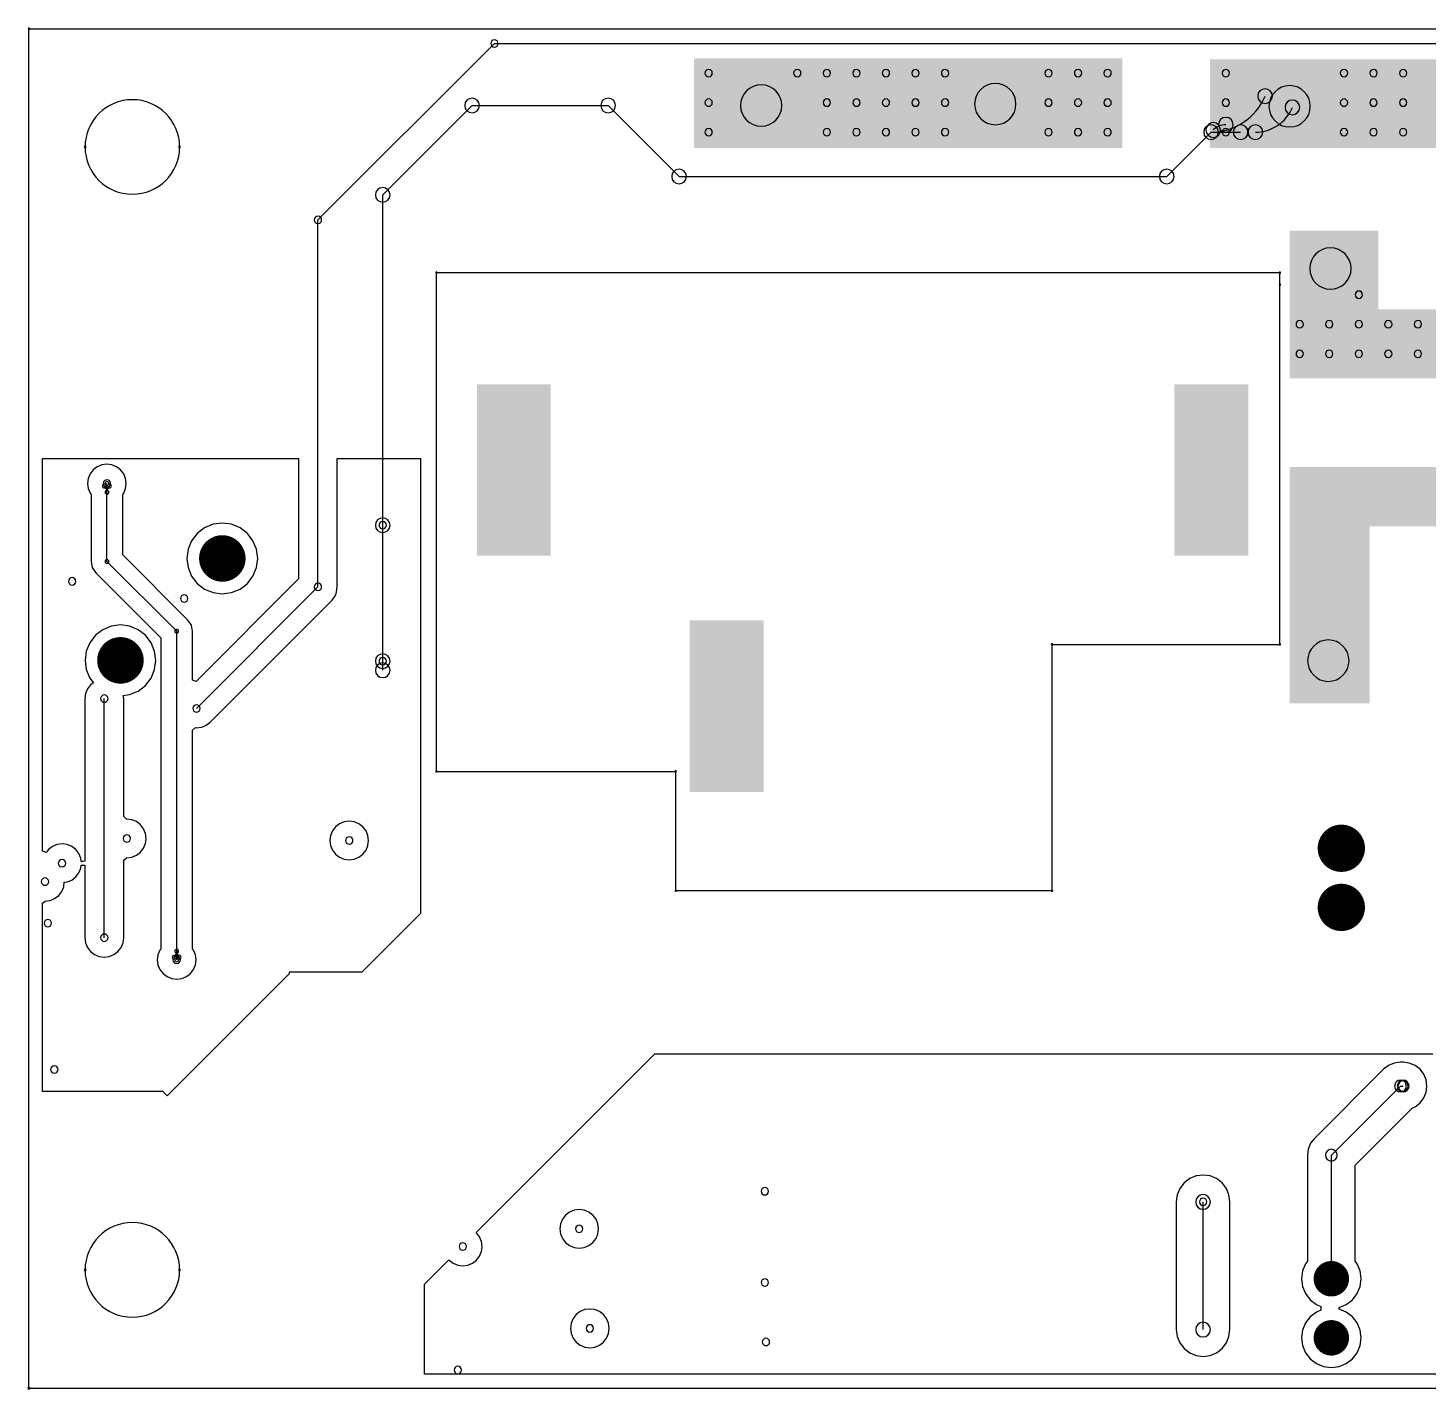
# Model space of a CAD drawing. Header units: inches. Extents: x 32166 to 66782, y 2386 to 7162.
# Drawn here: x 32666.5 to 32879.6, y 3145.4 to 3352.6 of the extents above; entities that cross this region are included whole.
import ezdxf

# ---------------------------------------------------------------- set-up
doc = ezdxf.new("R2010")
doc.units = ezdxf.units.IN
doc.header["$LTSCALE"] = 0.64311
doc.header["$MEASUREMENT"] = 0
for name, color, linetype in [('KEEPOUTLAYER', 6, 'CONTINUOUS'), ('MIDLAYER2', 76, 'CONTINUOUS'), ('MULTILAYER', 9, 'CONTINUOUS')]:
    doc.layers.add(name, color=color, linetype=linetype)

msp = doc.modelspace()

# ---------------------------------------------------------------- linework, layer by layer
at = {"layer": 'KEEPOUTLAYER'}
for p, q in [((32666.61, 3352.51), (34174.11, 3352.51)), ((32666.61, 3145.51), (32666.61, 3352.51)), ((32728.66, 3315.37), (32857.09, 3315.37)), ((32728.66, 3239.41), (32728.66, 3315.37)), ((32857.09, 3313.53), (32857.09, 3315.37)), ((32857.09, 3258.76), (32857.09, 3313.53)), ((32822.4, 3221.27), (32822.4, 3258.76)), ((32822.4, 3258.76), (32857.09, 3258.76)), ((32728.66, 3239.41), (32765.11, 3239.41)), ((32765.11, 3221.27), (32765.11, 3239.41)), ((32765.11, 3221.27), (32822.4, 3221.27)), ((32666.61, 3145.51), (34174.11, 3145.51))]:
    msp.add_line(p, q, dxfattribs=at)
for centre, radius, start, end in [((32666.61, 3352.51), 0.112, 0, 180), ((32666.61, 3352.51), 0.112, 0, 180), ((32666.61, 3352.51), 0.112, 180, 0), ((32666.61, 3352.51), 0.112, 180, 0), ((32682.36, 3334.51), 7.2, 0, 180), ((32675.16, 3334.51), 0.143, 0, 180), ((32675.16, 3334.51), 0.143, 180, 0), ((32682.36, 3334.51), 7.2, 180, 0), ((32689.56, 3334.51), 0.143, 0, 180), ((32689.56, 3334.51), 0.143, 180, 0), ((32728.66, 3315.37), 0.112, 0, 180), ((32728.66, 3315.37), 0.112, 0, 180), ((32728.66, 3315.37), 0.112, 180, 0), ((32728.66, 3315.37), 0.112, 180, 0), ((32857.09, 3315.37), 0.112, 0, 180), ((32857.09, 3315.37), 0.112, 0, 180), ((32857.09, 3315.37), 0.112, 180, 0), ((32857.09, 3315.37), 0.112, 180, 0), ((32857.09, 3313.53), 0.112, 0, 180), ((32857.09, 3313.53), 0.112, 0, 180), ((32857.09, 3313.53), 0.112, 180, 0), ((32857.09, 3313.53), 0.112, 180, 0), ((32822.4, 3258.76), 0.112, 0, 180), ((32822.4, 3258.76), 0.112, 0, 180), ((32822.4, 3258.76), 0.112, 180, 0), ((32822.4, 3258.76), 0.112, 180, 0), ((32857.09, 3258.76), 0.112, 0, 180), ((32857.09, 3258.76), 0.112, 0, 180), ((32857.09, 3258.76), 0.112, 180, 0), ((32857.09, 3258.76), 0.112, 180, 0), ((32728.66, 3239.41), 0.112, 0, 180), ((32728.66, 3239.41), 0.112, 0, 180), ((32728.66, 3239.41), 0.112, 180, 0), ((32728.66, 3239.41), 0.112, 180, 0), ((32765.11, 3239.41), 0.112, 0, 180), ((32765.11, 3239.41), 0.112, 0, 180), ((32765.11, 3239.41), 0.112, 180, 0), ((32765.11, 3239.41), 0.112, 180, 0), ((32765.11, 3221.27), 0.112, 0, 180), ((32765.11, 3221.27), 0.112, 0, 180), ((32765.11, 3221.27), 0.112, 180, 0), ((32765.11, 3221.27), 0.112, 180, 0), ((32822.4, 3221.27), 0.112, 0, 180), ((32822.4, 3221.27), 0.112, 0, 180), ((32822.4, 3221.27), 0.112, 180, 0), ((32822.4, 3221.27), 0.112, 180, 0), ((32682.36, 3163.51), 7.2, 0, 180), ((32675.16, 3163.51), 0.143, 0, 180), ((32689.56, 3163.51), 0.143, 0, 180), ((32675.16, 3163.51), 0.143, 180, 0), ((32682.36, 3163.51), 7.2, 180, 0), ((32689.56, 3163.51), 0.143, 180, 0), ((32666.61, 3145.51), 0.143, 0, 180), ((32666.61, 3145.51), 0.143, 180, 0), ((32666.61, 3145.51), 0.112, 0, 180), ((32666.61, 3145.51), 0.112, 180, 0)]:
    msp.add_arc(centre, radius, start, end, dxfattribs=at)
at = {"layer": 'MIDLAYER2'}
for p, q in [((32710.62, 3323.4), (32737.49, 3350.26)), ((32737.49, 3350.26), (33876.12, 3350.26)), ((32720.48, 3327.21), (32734.09, 3340.82)), ((32734.09, 3340.82), (32754.81, 3340.82)), ((32754.81, 3340.82), (32765.61, 3330.01)), ((32839.86, 3330.01), (32846.61, 3336.76)), ((32846.61, 3336.76), (32851.11, 3336.76)), ((32765.61, 3330.01), (32839.86, 3330.01)), ((32720.48, 3276.91), (32720.48, 3327.21)), ((32710.62, 3267.51), (32710.62, 3323.4)), ((32668.68, 3227.25), (32668.68, 3287.08)), ((32668.68, 3287.08), (32707.67, 3287.08)), ((32676.41, 3285.34), (32675.94, 3284.73)), ((32677.02, 3285.81), (32676.41, 3285.34)), ((32677.73, 3286.11), (32677.02, 3285.81)), ((32678.49, 3286.21), (32677.73, 3286.11)), ((32679.26, 3286.11), (32678.49, 3286.21)), ((32679.97, 3285.81), (32679.26, 3286.11)), ((32680.58, 3285.34), (32679.97, 3285.81)), ((32681.05, 3284.73), (32680.58, 3285.34)), ((32707.67, 3287.08), (32707.67, 3268.73)), ((32713.57, 3267.51), (32713.57, 3287.08)), ((32713.57, 3287.08), (32726.24, 3287.08)), ((32726.24, 3287.08), (32726.24, 3217.78)), ((32675.64, 3284.02), (32675.54, 3283.26)), ((32675.54, 3283.26), (32675.64, 3282.49)), ((32675.94, 3284.73), (32675.64, 3284.02)), ((32678.49, 3271.38), (32678.49, 3283.26)), ((32681.34, 3284.02), (32681.05, 3284.73)), ((32681.44, 3283.26), (32681.34, 3284.02)), ((32681.34, 3282.49), (32681.44, 3283.26)), ((32675.64, 3282.49), (32675.94, 3281.78)), ((32675.94, 3281.78), (32676.07, 3281.6)), ((32676.07, 3281.6), (32676.07, 3271.38)), ((32680.91, 3281.6), (32681.05, 3281.78)), ((32680.91, 3272.38), (32680.91, 3281.6)), ((32681.05, 3281.78), (32681.34, 3282.49)), ((32694.67, 3277.05), (32693.37, 3276.51)), ((32696.06, 3277.23), (32694.67, 3277.05)), ((32697.46, 3277.05), (32696.06, 3277.23)), ((32698.76, 3276.51), (32697.46, 3277.05)), ((32720.48, 3256.21), (32720.48, 3276.91)), ((32691.39, 3274.54), (32690.86, 3273.24)), ((32692.25, 3275.66), (32691.39, 3274.54)), ((32693.37, 3276.51), (32692.25, 3275.66)), ((32699.87, 3275.66), (32698.76, 3276.51)), ((32700.73, 3274.54), (32699.87, 3275.66)), ((32701.27, 3273.24), (32700.73, 3274.54)), ((32690.82, 3262.47), (32680.91, 3272.38)), ((32690.86, 3273.24), (32690.67, 3271.85)), ((32701.45, 3271.85), (32701.27, 3273.24)), ((32676.07, 3271.38), (32676.07, 3271.38)), ((32676.07, 3271.38), (32676.07, 3271.38)), ((32676.07, 3271.38), (32676.26, 3270.45)), ((32676.26, 3270.45), (32676.78, 3269.67)), ((32678.49, 3271.38), (32689.11, 3260.76)), ((32690.67, 3271.85), (32690.86, 3270.45)), ((32690.86, 3270.45), (32691.39, 3269.15)), ((32700.73, 3269.15), (32701.27, 3270.45)), ((32701.27, 3270.45), (32701.45, 3271.85)), ((32676.78, 3269.67), (32686.69, 3259.76)), ((32691.39, 3269.15), (32692.25, 3268.03)), ((32707.67, 3268.73), (32692.06, 3253.11)), ((32692.25, 3268.03), (32693.37, 3267.18)), ((32698.76, 3267.18), (32699.87, 3268.03)), ((32699.87, 3268.03), (32700.73, 3269.15)), ((32692.13, 3249.01), (32710.62, 3267.51)), ((32693.37, 3267.18), (32694.67, 3266.64)), ((32694.67, 3266.64), (32696.06, 3266.46)), ((32696.06, 3266.46), (32697.46, 3266.64)), ((32697.46, 3266.64), (32698.76, 3267.18)), ((32712.71, 3265.42), (32713.18, 3266.03)), ((32713.18, 3266.03), (32713.39, 3266.53)), ((32713.39, 3266.53), (32713.47, 3266.74)), ((32713.47, 3266.74), (32713.57, 3267.51)), ((32694.21, 3246.93), (32712.71, 3265.42)), ((32680.54, 3261.72), (32679.15, 3261.53)), ((32681.94, 3261.53), (32680.54, 3261.72)), ((32691.35, 3261.68), (32690.82, 3262.47)), ((32691.53, 3260.76), (32691.35, 3261.68)), ((32676.73, 3260.14), (32675.88, 3259.02)), ((32677.85, 3261), (32676.73, 3260.14)), ((32679.15, 3261.53), (32677.85, 3261)), ((32683.24, 3261), (32681.94, 3261.53)), ((32684.35, 3260.14), (32683.24, 3261)), ((32685.21, 3259.02), (32684.35, 3260.14)), ((32686.69, 3259.76), (32686.69, 3212.37)), ((32689.11, 3210.72), (32689.11, 3260.76)), ((32691.53, 3253.33), (32691.53, 3260.76)), ((32675.34, 3257.72), (32675.15, 3256.33)), ((32675.88, 3259.02), (32675.34, 3257.72)), ((32685.75, 3257.72), (32685.21, 3259.02)), ((32685.93, 3256.33), (32685.75, 3257.72)), ((32675.15, 3256.33), (32675.34, 3254.93)), ((32685.75, 3254.93), (32685.93, 3256.33)), ((32720.48, 3254.82), (32720.48, 3256.21)), ((32675.34, 3254.93), (32675.88, 3253.63)), ((32675.88, 3253.63), (32676.43, 3252.91)), ((32684.35, 3252.52), (32685.21, 3253.63)), ((32685.21, 3253.63), (32685.75, 3254.93)), ((32692.06, 3253.11), (32691.53, 3253.33)), ((32675.24, 3251.26), (32675.14, 3250.5)), ((32675.53, 3251.97), (32675.24, 3251.26)), ((32676, 3252.58), (32675.53, 3251.97)), ((32676.43, 3252.91), (32676, 3252.58)), ((32680.97, 3250.99), (32681.94, 3251.12)), ((32681.04, 3250.5), (32680.97, 3250.99)), ((32681.94, 3251.12), (32683.24, 3251.66)), ((32683.24, 3251.66), (32684.35, 3252.52)), ((32675.14, 3250.5), (32675.14, 3225.74)), ((32678.09, 3214.09), (32678.09, 3250.5)), ((32681.04, 3232.53), (32681.04, 3250.5)), ((32693.6, 3246.46), (32694.21, 3246.93)), ((32691.53, 3245.71), (32691.96, 3246.08)), ((32691.53, 3212.37), (32691.53, 3245.71)), ((32691.96, 3246.08), (32692.13, 3246.06)), ((32692.13, 3246.06), (32692.89, 3246.16)), ((32692.89, 3246.16), (32693.19, 3246.28)), ((32693.19, 3246.28), (32693.6, 3246.46)), ((32681.47, 3232.16), (32681.04, 3232.53)), ((32681.51, 3232.16), (32681.47, 3232.16)), ((32682.27, 3232.06), (32681.51, 3232.16)), ((32682.98, 3231.77), (32682.27, 3232.06)), ((32715.39, 3231.85), (32714.63, 3231.75)), ((32716.16, 3231.75), (32715.39, 3231.85)), ((32683.59, 3231.3), (32682.98, 3231.77)), ((32684.06, 3230.69), (32683.59, 3231.3)), ((32684.36, 3229.98), (32684.06, 3230.69)), ((32684.46, 3229.21), (32684.36, 3229.98)), ((32712.54, 3229.66), (32712.44, 3228.9)), ((32712.84, 3230.37), (32712.54, 3229.66)), ((32713.31, 3230.98), (32712.84, 3230.37)), ((32713.92, 3231.45), (32713.31, 3230.98)), ((32714.63, 3231.75), (32713.92, 3231.45)), ((32716.87, 3231.45), (32716.16, 3231.75)), ((32717.48, 3230.98), (32716.87, 3231.45)), ((32717.95, 3230.37), (32717.48, 3230.98)), ((32718.24, 3229.66), (32717.95, 3230.37)), ((32718.34, 3228.9), (32718.24, 3229.66)), ((32669.57, 3227.52), (32669.22, 3227.06)), ((32670.18, 3227.99), (32669.57, 3227.52)), ((32670.89, 3228.28), (32670.18, 3227.99)), ((32671.65, 3228.38), (32670.89, 3228.28)), ((32672.42, 3228.28), (32671.65, 3228.38)), ((32673.13, 3227.99), (32672.42, 3228.28)), ((32673.74, 3227.52), (32673.13, 3227.99)), ((32674.21, 3226.91), (32673.74, 3227.52)), ((32683.59, 3227.13), (32684.06, 3227.74)), ((32684.06, 3227.74), (32684.36, 3228.45)), ((32684.36, 3228.45), (32684.46, 3229.21)), ((32712.44, 3228.9), (32712.54, 3228.13)), ((32712.54, 3228.13), (32712.84, 3227.42)), ((32717.95, 3227.42), (32718.24, 3228.13)), ((32718.24, 3228.13), (32718.34, 3228.9)), ((32669.22, 3227.06), (32668.68, 3227.25)), ((32674.5, 3226.2), (32674.21, 3226.91)), ((32674.57, 3225.7), (32674.5, 3226.2)), ((32674.78, 3225.72), (32674.57, 3225.7)), ((32675.14, 3225.74), (32674.78, 3225.72)), ((32674.78, 3225.72), (32674.78, 3225.72)), ((32681.04, 3225.89), (32681.47, 3226.27)), ((32681.04, 3214.09), (32681.04, 3225.89)), ((32681.47, 3226.27), (32681.51, 3226.26)), ((32681.51, 3226.26), (32682.27, 3226.36)), ((32682.27, 3226.36), (32682.98, 3226.66)), ((32682.98, 3226.66), (32683.59, 3227.13)), ((32712.84, 3227.42), (32713.31, 3226.81)), ((32713.31, 3226.81), (32713.92, 3226.34)), ((32713.92, 3226.34), (32714.63, 3226.05)), ((32714.63, 3226.05), (32715.39, 3225.95)), ((32715.39, 3225.95), (32716.16, 3226.05)), ((32716.16, 3226.05), (32716.87, 3226.34)), ((32716.87, 3226.34), (32717.48, 3226.81)), ((32717.48, 3226.81), (32717.95, 3227.42)), ((32673.13, 3222.88), (32673.74, 3223.35)), ((32673.74, 3223.35), (32674.21, 3223.96)), ((32674.21, 3223.96), (32674.5, 3224.67)), ((32674.5, 3224.67), (32674.57, 3225.16)), ((32674.57, 3225.16), (32674.78, 3225.15)), ((32674.78, 3225.15), (32674.78, 3225.15)), ((32674.78, 3225.15), (32675.14, 3225.12)), ((32675.14, 3225.12), (32675.14, 3214.09)), ((32671.14, 3220.54), (32671.61, 3221.15)), ((32671.61, 3221.15), (32671.91, 3221.86)), ((32671.91, 3221.86), (32671.99, 3222.53)), ((32671.99, 3222.53), (32672.42, 3222.58)), ((32672.42, 3222.58), (32673.13, 3222.88)), ((32668.68, 3219.35), (32669.06, 3219.68)), ((32668.68, 3190.69), (32668.68, 3219.35)), ((32669.06, 3219.68), (32669.82, 3219.78)), ((32669.82, 3219.78), (32670.53, 3220.07)), ((32670.53, 3220.07), (32671.14, 3220.54)), ((32726.24, 3217.78), (32717.28, 3208.83)), ((32675.14, 3214.09), (32675.24, 3213.33)), ((32675.24, 3213.33), (32675.53, 3212.62)), ((32675.53, 3212.62), (32676, 3212.01)), ((32680.17, 3212.01), (32680.64, 3212.62)), ((32680.64, 3212.62), (32680.94, 3213.33)), ((32680.94, 3213.33), (32681.04, 3214.09)), ((32676, 3212.01), (32676, 3212.01)), ((32676, 3212.01), (32676, 3212.01)), ((32676, 3212.01), (32676, 3212.01)), ((32676, 3212.01), (32676, 3212.01)), ((32676, 3212.01), (32676, 3212.01)), ((32676, 3212.01), (32676, 3212.01)), ((32676, 3212.01), (32676, 3212.01)), ((32676, 3212.01), (32676, 3212.01)), ((32676, 3212.01), (32676, 3212.01)), ((32676, 3212.01), (32676, 3212.01)), ((32676, 3212.01), (32676, 3212.01)), ((32676, 3212.01), (32676.61, 3211.54)), ((32676.61, 3211.54), (32677.32, 3211.24)), ((32677.32, 3211.24), (32678.09, 3211.14)), ((32678.09, 3211.14), (32678.85, 3211.24)), ((32678.85, 3211.24), (32679.56, 3211.54)), ((32678.85, 3211.24), (32678.85, 3211.24)), ((32678.85, 3211.24), (32678.85, 3211.24)), ((32679.56, 3211.54), (32680.17, 3212.01)), ((32680.17, 3212.01), (32680.17, 3212.01)), ((32680.17, 3212.01), (32680.17, 3212.01)), ((32686.26, 3211.48), (32686.16, 3210.72)), ((32686.16, 3210.72), (32686.26, 3209.95)), ((32686.56, 3212.19), (32686.26, 3211.48)), ((32686.69, 3212.37), (32686.56, 3212.19)), ((32691.67, 3212.19), (32691.53, 3212.37)), ((32691.96, 3211.48), (32691.67, 3212.19)), ((32692.06, 3210.72), (32691.96, 3211.48)), ((32691.96, 3209.95), (32692.06, 3210.72)), ((32686.26, 3209.95), (32686.56, 3209.24)), ((32686.56, 3209.24), (32687.03, 3208.63)), ((32687.03, 3208.63), (32687.64, 3208.16)), ((32706.26, 3208.6), (32687.67, 3190.02)), ((32690.59, 3208.16), (32691.2, 3208.63)), ((32691.2, 3208.63), (32691.67, 3209.24)), ((32691.67, 3209.24), (32691.96, 3209.95)), ((32717.28, 3208.83), (32706.26, 3208.83)), ((32706.26, 3208.83), (32706.26, 3208.6)), ((32687.64, 3208.16), (32688.35, 3207.87)), ((32688.35, 3207.87), (32689.11, 3207.77)), ((32689.11, 3207.77), (32689.88, 3207.87)), ((32689.88, 3207.87), (32690.59, 3208.16)), ((32734.75, 3169.24), (32761.83, 3196.32)), ((32761.83, 3196.32), (32761.92, 3196.41)), ((32761.92, 3196.41), (32880.36, 3196.41)), ((32872.89, 3194.07), (32862.36, 3183.54)), ((32873.64, 3194.65), (32872.89, 3194.07)), ((32874.52, 3195.01), (32873.64, 3194.65)), ((32875.46, 3195.13), (32874.52, 3195.01)), ((32875.86, 3195.13), (32875.46, 3195.13)), ((32876.8, 3195.01), (32875.86, 3195.13)), ((32877.68, 3194.65), (32876.8, 3195.01)), ((32878.43, 3194.07), (32877.68, 3194.65)), ((32879.01, 3193.32), (32878.43, 3194.07)), ((32864.93, 3180.97), (32875.46, 3191.5)), ((32875.46, 3191.5), (32875.86, 3191.5)), ((32879.37, 3192.44), (32879.01, 3193.32)), ((32879.49, 3191.5), (32879.37, 3192.44)), ((32879.37, 3190.56), (32879.49, 3191.5)), ((32687, 3190.69), (32668.68, 3190.69)), ((32687.67, 3190.02), (32687, 3190.69)), ((32878.43, 3188.93), (32879.01, 3189.69)), ((32879.01, 3189.69), (32879.37, 3190.56)), ((32868.56, 3179.47), (32877.29, 3188.19)), ((32877.29, 3188.19), (32877.68, 3188.36)), ((32877.68, 3188.36), (32878.43, 3188.93)), ((32861.78, 3182.79), (32861.42, 3181.91)), ((32862.36, 3183.54), (32861.78, 3182.79)), ((32861.42, 3181.91), (32861.3, 3180.97)), ((32861.3, 3180.97), (32861.3, 3164.82)), ((32864.93, 3162.16), (32864.93, 3180.97)), ((32868.56, 3164.82), (32868.56, 3179.47)), ((32842.51, 3176.75), (32841.86, 3175.9)), ((32843.36, 3177.4), (32842.51, 3176.75)), ((32844.34, 3177.81), (32843.36, 3177.4)), ((32845.4, 3177.95), (32844.34, 3177.81)), ((32846.46, 3177.81), (32845.4, 3177.95)), ((32847.44, 3177.4), (32846.46, 3177.81)), ((32848.29, 3176.75), (32847.44, 3177.4)), ((32848.94, 3175.9), (32848.29, 3176.75)), ((32841.45, 3174.92), (32841.31, 3173.86)), ((32841.86, 3175.9), (32841.45, 3174.92)), ((32849.34, 3174.92), (32848.94, 3175.9)), ((32849.48, 3173.86), (32849.34, 3174.92)), ((32748.93, 3172.32), (32748.32, 3171.85)), ((32749.64, 3172.62), (32748.93, 3172.32)), ((32750.4, 3172.72), (32749.64, 3172.62)), ((32751.17, 3172.62), (32750.4, 3172.72)), ((32751.88, 3172.32), (32751.17, 3172.62)), ((32752.49, 3171.85), (32751.88, 3172.32)), ((32841.31, 3173.86), (32841.31, 3154.42)), ((32845.4, 3154.42), (32845.4, 3173.86)), ((32849.48, 3154.42), (32849.48, 3173.86)), ((32747.55, 3170.53), (32747.45, 3169.77)), ((32747.85, 3171.24), (32747.55, 3170.53)), ((32748.32, 3171.85), (32747.85, 3171.24)), ((32752.96, 3171.24), (32752.49, 3171.85)), ((32753.25, 3170.53), (32752.96, 3171.24)), ((32753.35, 3169.77), (32753.25, 3170.53)), ((32734.76, 3169.15), (32734.75, 3169.24)), ((32735.23, 3168.54), (32734.76, 3169.15)), ((32735.52, 3167.83), (32735.23, 3168.54)), ((32735.62, 3167.07), (32735.52, 3167.83)), ((32747.45, 3169.77), (32747.55, 3169)), ((32747.55, 3169), (32747.85, 3168.29)), ((32747.85, 3168.29), (32748.32, 3167.68)), ((32752.49, 3167.68), (32752.96, 3168.29)), ((32752.96, 3168.29), (32753.25, 3169)), ((32753.25, 3169), (32753.35, 3169.77)), ((32735.23, 3165.59), (32735.52, 3166.3)), ((32735.52, 3166.3), (32735.62, 3167.07)), ((32748.32, 3167.68), (32748.93, 3167.21)), ((32748.93, 3167.21), (32749.64, 3166.92)), ((32749.64, 3166.92), (32750.4, 3166.82)), ((32750.4, 3166.82), (32751.17, 3166.92)), ((32751.17, 3166.92), (32751.88, 3167.21)), ((32751.88, 3167.21), (32752.49, 3167.68)), ((32726.82, 3161.31), (32730.5, 3164.99)), ((32730.5, 3164.99), (32730.59, 3164.98)), ((32730.59, 3164.98), (32731.2, 3164.51)), ((32731.2, 3164.51), (32731.91, 3164.22)), ((32731.91, 3164.22), (32732.67, 3164.12)), ((32732.67, 3164.12), (32733.44, 3164.22)), ((32733.44, 3164.22), (32734.15, 3164.51)), ((32734.15, 3164.51), (32734.76, 3164.98)), ((32734.76, 3164.98), (32735.23, 3165.59)), ((32861, 3164.43), (32860.54, 3163.34)), ((32861.3, 3164.82), (32861, 3164.43)), ((32868.86, 3164.43), (32868.56, 3164.82)), ((32869.31, 3163.34), (32868.86, 3164.43)), ((32860.54, 3163.34), (32860.39, 3162.16)), ((32860.39, 3162.16), (32860.54, 3160.99)), ((32869.47, 3162.16), (32869.31, 3163.34)), ((32869.31, 3160.99), (32869.47, 3162.16)), ((32726.82, 3147.64), (32726.82, 3161.31)), ((32860.54, 3160.99), (32861, 3159.89)), ((32861, 3159.89), (32861.72, 3158.95)), ((32868.14, 3158.95), (32868.86, 3159.89)), ((32868.86, 3159.89), (32869.31, 3160.99)), ((32750.55, 3157.16), (32749.94, 3156.69)), ((32751.26, 3157.45), (32750.55, 3157.16)), ((32752.02, 3157.55), (32751.26, 3157.45)), ((32752.79, 3157.45), (32752.02, 3157.55)), ((32753.5, 3157.16), (32752.79, 3157.45)), ((32754.11, 3156.69), (32753.5, 3157.16)), ((32861.72, 3158.95), (32862.66, 3158.23)), ((32862.66, 3158.23), (32863.34, 3157.95)), ((32863.34, 3157.38), (32862.66, 3157.09)), ((32863.34, 3157.95), (32863.34, 3157.38)), ((32866.1, 3157.78), (32867.2, 3158.23)), ((32866.1, 3157.55), (32866.1, 3157.78)), ((32867.2, 3157.09), (32866.1, 3157.55)), ((32867.2, 3158.23), (32868.14, 3158.95)), ((32749.17, 3155.37), (32749.07, 3154.6)), ((32749.47, 3156.08), (32749.17, 3155.37)), ((32749.94, 3156.69), (32749.47, 3156.08)), ((32754.58, 3156.08), (32754.11, 3156.69)), ((32754.87, 3155.37), (32754.58, 3156.08)), ((32754.97, 3154.6), (32754.87, 3155.37)), ((32861, 3155.43), (32860.54, 3154.34)), ((32861.72, 3156.37), (32861, 3155.43)), ((32862.66, 3157.09), (32861.72, 3156.37)), ((32868.14, 3156.37), (32867.2, 3157.09)), ((32868.86, 3155.43), (32868.14, 3156.37)), ((32869.31, 3154.34), (32868.86, 3155.43)), ((32749.07, 3154.6), (32749.17, 3153.84)), ((32749.17, 3153.84), (32749.47, 3153.13)), ((32749.47, 3153.13), (32749.94, 3152.52)), ((32754.11, 3152.52), (32754.58, 3153.13)), ((32754.58, 3153.13), (32754.87, 3153.84)), ((32754.87, 3153.84), (32754.97, 3154.6)), ((32841.31, 3154.42), (32841.45, 3153.36)), ((32841.45, 3153.36), (32841.86, 3152.38)), ((32848.94, 3152.38), (32849.34, 3153.36)), ((32849.34, 3153.36), (32849.48, 3154.42)), ((32860.54, 3154.34), (32860.39, 3153.16)), ((32860.39, 3153.16), (32860.54, 3151.99)), ((32869.47, 3153.16), (32869.31, 3154.34)), ((32869.31, 3151.99), (32869.47, 3153.16)), ((32749.94, 3152.52), (32750.55, 3152.05)), ((32750.55, 3152.05), (32751.26, 3151.75)), ((32751.26, 3151.75), (32752.02, 3151.65)), ((32752.02, 3151.65), (32752.79, 3151.75)), ((32752.79, 3151.75), (32753.5, 3152.05)), ((32753.5, 3152.05), (32754.11, 3152.52)), ((32841.86, 3152.38), (32842.51, 3151.53)), ((32842.51, 3151.53), (32843.36, 3150.88)), ((32843.36, 3150.88), (32844.34, 3150.48)), ((32846.46, 3150.48), (32847.44, 3150.88)), ((32847.44, 3150.88), (32848.29, 3151.53)), ((32848.29, 3151.53), (32848.94, 3152.38)), ((32860.54, 3151.99), (32861, 3150.89)), ((32861, 3150.89), (32861.72, 3149.95)), ((32868.14, 3149.95), (32868.86, 3150.89)), ((32868.86, 3150.89), (32869.31, 3151.99)), ((32844.34, 3150.48), (32845.4, 3150.34)), ((32845.4, 3150.34), (32846.46, 3150.48)), ((32861.72, 3149.95), (32862.66, 3149.23)), ((32862.66, 3149.23), (32863.75, 3148.78)), ((32863.75, 3148.78), (32864.93, 3148.62)), ((32864.93, 3148.62), (32866.1, 3148.78)), ((32866.1, 3148.78), (32867.2, 3149.23)), ((32867.2, 3149.23), (32868.14, 3149.95)), ((33264.63, 3147.64), (32726.82, 3147.64))]:
    msp.add_line(p, q, dxfattribs=at)
for points, const_width in [([(32697.31, 3273.1, 1), (32694.81, 3270.59, 1)], 3.54), ([(32681.8, 3257.58, 1), (32679.29, 3255.07, 1)], 3.54), ([(32864.65, 3227.71, 1), (32868.25, 3227.71, 1)], 3.6), ([(32864.65, 3218.71, 1), (32868.25, 3218.71, 1)], 3.6), ([(32866.28, 3162.16, 1), (32863.58, 3162.16, 1)], 2.7), ([(32866.28, 3153.16, 1), (32863.58, 3153.16, 1)], 2.7)]:
    msp.add_lwpolyline(points, format="xyb", close=True, dxfattribs=dict(at, const_width=const_width))
for centre, radius, start, end in [((32737.49, 3350.26), 0.562, 0, 180), ((32737.49, 3350.26), 0.562, 0, 180), ((32737.49, 3350.26), 0.562, 180, 0), ((32737.49, 3350.26), 0.562, 180, 0), ((32770.11, 3345.76), 0.562, 0, 180), ((32770.11, 3345.76), 0.562, 180, 0), ((32783.61, 3345.76), 0.562, 0, 180), ((32783.61, 3345.76), 0.562, 180, 0), ((32788.11, 3345.76), 0.562, 0, 180), ((32788.11, 3345.76), 0.562, 180, 0), ((32792.61, 3345.76), 0.562, 0, 180), ((32792.61, 3345.76), 0.562, 180, 0), ((32797.11, 3345.76), 0.562, 0, 180), ((32797.11, 3345.76), 0.562, 180, 0), ((32801.61, 3345.76), 0.562, 0, 180), ((32801.61, 3345.76), 0.562, 180, 0), ((32806.11, 3345.76), 0.562, 0, 180), ((32806.11, 3345.76), 0.562, 180, 0), ((32821.86, 3345.76), 0.562, 0, 180), ((32821.86, 3345.76), 0.562, 180, 0), ((32826.36, 3345.76), 0.562, 0, 180), ((32826.36, 3345.76), 0.562, 180, 0), ((32830.86, 3345.76), 0.562, 0, 180), ((32830.86, 3345.76), 0.562, 180, 0), ((32848.86, 3345.76), 0.562, 0, 180), ((32848.86, 3345.76), 0.562, 180, 0), ((32866.86, 3345.76), 0.562, 0, 180), ((32866.86, 3345.76), 0.562, 180, 0), ((32871.36, 3345.76), 0.562, 0, 180), ((32871.36, 3345.76), 0.562, 180, 0), ((32875.86, 3345.76), 0.562, 0, 180), ((32875.86, 3345.76), 0.562, 180, 0), ((32778.11, 3340.82), 3.15, 0, 180), ((32813.76, 3341.04), 3.15, 0, 180), ((32854.84, 3342.25), 1.12, 0, 180), ((32858.58, 3340.7), 3.15, 0, 180), ((32734.09, 3340.82), 1.12, 0, 180), ((32734.09, 3340.82), 1.12, 0, 180), ((32734.09, 3340.82), 1.12, 180, 0), ((32734.09, 3340.82), 1.12, 180, 0), ((32754.81, 3340.82), 1.12, 0, 180), ((32754.81, 3340.82), 1.12, 0, 180), ((32754.81, 3340.82), 1.12, 180, 0), ((32754.81, 3340.82), 1.12, 180, 0), ((32770.11, 3341.26), 0.562, 0, 180), ((32770.11, 3341.26), 0.562, 180, 0), ((32778.11, 3340.82), 3.15, 180, 0), ((32788.11, 3341.26), 0.562, 0, 180), ((32788.11, 3341.26), 0.562, 180, 0), ((32792.61, 3341.26), 0.562, 0, 180), ((32792.61, 3341.26), 0.562, 180, 0), ((32797.11, 3341.26), 0.562, 0, 180), ((32797.11, 3341.26), 0.562, 180, 0), ((32801.61, 3341.26), 0.562, 0, 180), ((32801.61, 3341.26), 0.562, 180, 0), ((32806.11, 3341.26), 0.562, 0, 180), ((32806.11, 3341.26), 0.562, 180, 0), ((32813.76, 3341.04), 3.15, 180, 0), ((32821.86, 3341.26), 0.562, 0, 180), ((32821.86, 3341.26), 0.562, 180, 0), ((32826.36, 3341.26), 0.562, 0, 180), ((32826.36, 3341.26), 0.562, 180, 0), ((32830.86, 3341.26), 0.562, 0, 180), ((32830.86, 3341.26), 0.562, 180, 0), ((32846.61, 3345.67), 8.91, 270, 337.438), ((32848.86, 3341.26), 0.562, 0, 180), ((32848.86, 3341.26), 0.562, 180, 0), ((32853.36, 3342.87), 6.11, 270, 337.438), ((32854.84, 3342.25), 1.12, 180, 0), ((32858.58, 3340.7), 3.15, 180, 0), ((32859, 3340.53), 1.12, 0, 180), ((32859, 3340.53), 1.12, 180, 0), ((32866.86, 3341.26), 0.562, 0, 180), ((32866.86, 3341.26), 0.562, 180, 0), ((32871.36, 3341.26), 0.562, 0, 180), ((32871.36, 3341.26), 0.562, 180, 0), ((32875.86, 3341.26), 0.562, 0, 180), ((32875.86, 3341.26), 0.562, 180, 0), ((32848.86, 3337.89), 1.12, 0, 180), ((32848.86, 3337.89), 1.12, 0, 180), ((32770.11, 3336.76), 0.562, 0, 180), ((32770.11, 3336.76), 0.562, 180, 0), ((32788.11, 3336.76), 0.562, 0, 180), ((32788.11, 3336.76), 0.562, 180, 0), ((32792.61, 3336.76), 0.562, 0, 180), ((32792.61, 3336.76), 0.562, 180, 0), ((32797.11, 3336.76), 0.562, 0, 180), ((32797.11, 3336.76), 0.562, 180, 0), ((32801.61, 3336.76), 0.562, 0, 180), ((32801.61, 3336.76), 0.562, 180, 0), ((32806.11, 3336.76), 0.562, 0, 180), ((32806.11, 3336.76), 0.562, 180, 0), ((32821.86, 3336.76), 0.562, 0, 180), ((32821.86, 3336.76), 0.562, 180, 0), ((32826.36, 3336.76), 0.562, 0, 180), ((32826.36, 3336.76), 0.562, 180, 0), ((32830.86, 3336.76), 0.562, 0, 180), ((32830.86, 3336.76), 0.562, 180, 0), ((32846.61, 3336.76), 1.12, 0, 180), ((32846.61, 3336.76), 1.12, 0, 180), ((32846.61, 3336.76), 1.12, 0, 180), ((32846.61, 3336.76), 1.12, 180, 0), ((32846.61, 3336.76), 1.12, 180, 0), ((32846.61, 3336.76), 1.12, 180, 0), ((32846.94, 3337.09), 1.12, 0, 180), ((32846.94, 3337.09), 1.12, 0, 180), ((32846.94, 3337.09), 1.12, 180, 0), ((32846.94, 3337.09), 1.12, 180, 0), ((32848.86, 3335.17), 2.72, 89.9998, 134.9998), ((32848.86, 3335.17), 2.72, 89.9998, 134.9998), ((32848.86, 3337.89), 1.12, 180, 0), ((32848.86, 3337.89), 1.12, 180, 0), ((32848.86, 3336.76), 0.562, 0, 180), ((32848.86, 3336.76), 0.562, 180, 0), ((32851.11, 3336.76), 1.12, 0, 180), ((32851.11, 3336.76), 1.12, 180, 0), ((32853.36, 3336.76), 1.12, 0, 180), ((32853.36, 3336.76), 1.12, 180, 0), ((32866.86, 3336.76), 0.562, 0, 180), ((32866.86, 3336.76), 0.562, 180, 0), ((32871.36, 3336.76), 0.562, 0, 180), ((32871.36, 3336.76), 0.562, 180, 0), ((32875.86, 3336.76), 0.562, 0, 180), ((32875.86, 3336.76), 0.562, 180, 0), ((32765.61, 3330.01), 1.12, 0, 180), ((32765.61, 3330.01), 1.12, 0, 180), ((32765.61, 3330.01), 1.12, 180, 0), ((32765.61, 3330.01), 1.12, 180, 0), ((32839.86, 3330.01), 1.12, 0, 180), ((32839.86, 3330.01), 1.12, 0, 180), ((32839.86, 3330.01), 1.12, 180, 0), ((32839.86, 3330.01), 1.12, 180, 0), ((32720.48, 3327.21), 1.12, 0, 180), ((32720.48, 3327.21), 1.12, 0, 180), ((32720.48, 3327.21), 1.12, 180, 0), ((32720.48, 3327.21), 1.12, 180, 0), ((32710.62, 3323.4), 0.562, 0, 180), ((32710.62, 3323.4), 0.562, 0, 180), ((32710.62, 3323.4), 0.562, 180, 0), ((32710.62, 3323.4), 0.562, 180, 0), ((32864.79, 3315.99), 3.15, 0, 180), ((32864.79, 3315.99), 3.15, 180, 0), ((32869.11, 3312.01), 0.562, 0, 180), ((32869.11, 3312.01), 0.562, 180, 0), ((32860.11, 3307.51), 0.562, 0, 180), ((32860.11, 3307.51), 0.562, 180, 0), ((32864.61, 3307.51), 0.562, 0, 180), ((32864.61, 3307.51), 0.562, 180, 0), ((32869.11, 3307.51), 0.562, 0, 180), ((32869.11, 3307.51), 0.562, 0, 180), ((32869.11, 3307.51), 0.562, 180, 0), ((32869.11, 3307.51), 0.562, 180, 0), ((32873.61, 3307.51), 0.562, 0, 180), ((32873.61, 3307.51), 0.562, 180, 0), ((32878.11, 3307.51), 0.562, 0, 180), ((32878.11, 3307.51), 0.562, 180, 0), ((32860.11, 3303.01), 0.562, 0, 180), ((32860.11, 3303.01), 0.562, 180, 0), ((32864.61, 3303.01), 0.562, 0, 180), ((32864.61, 3303.01), 0.562, 180, 0), ((32869.11, 3303.01), 0.562, 0, 180), ((32869.11, 3303.01), 0.562, 180, 0), ((32873.61, 3303.01), 0.562, 0, 180), ((32873.61, 3303.01), 0.562, 180, 0), ((32878.11, 3303.01), 0.562, 0, 180), ((32878.11, 3303.01), 0.562, 180, 0), ((32678.1, 3282.87), 0.286, 0, 180), ((32678.1, 3282.87), 0.286, 0, 180), ((32678.1, 3282.87), 0.286, 0, 180), ((32678.49, 3283.26), 0.562, 0, 180), ((32678.49, 3283.26), 0.562, 180, 0), ((32678.49, 3283.26), 0.286, 0, 180), ((32678.49, 3283.26), 0.286, 180, 0), ((32678.88, 3282.87), 0.286, 0, 180), ((32678.88, 3282.87), 0.286, 0, 180), ((32678.88, 3282.87), 0.286, 0, 180), ((32678.1, 3282.87), 0.286, 180, 0), ((32678.1, 3282.87), 0.286, 180, 0), ((32678.1, 3282.87), 0.286, 180, 0), ((32677.16, 3281.92), 1.34, 0.0004, 45.0004), ((32677.16, 3281.92), 1.34, 0.0004, 45.0004), ((32677.16, 3281.92), 1.34, 0.0004, 45.0004), ((32678.49, 3281.92), 0.286, 0, 180), ((32678.49, 3281.92), 0.286, 0, 180), ((32678.49, 3281.92), 0.286, 0, 180), ((32678.49, 3281.92), 0.286, 0, 180), ((32678.49, 3281.92), 0.286, 0, 180), ((32678.49, 3281.92), 0.286, 0, 180), ((32678.49, 3281.92), 0.286, 180, 0), ((32678.49, 3281.92), 0.286, 180, 0), ((32678.49, 3281.92), 0.286, 180, 0), ((32678.49, 3281.92), 0.286, 180, 0), ((32678.49, 3281.92), 0.286, 180, 0), ((32678.49, 3281.92), 0.286, 180, 0), ((32679.83, 3281.92), 1.34, 134.9996, 179.9996), ((32679.83, 3281.92), 1.34, 134.9996, 179.9996), ((32679.83, 3281.92), 1.34, 134.9996, 179.9996), ((32678.88, 3282.87), 0.286, 180, 0), ((32678.88, 3282.87), 0.286, 180, 0), ((32678.88, 3282.87), 0.286, 180, 0), ((32720.48, 3276.91), 1.12, 0, 180), ((32720.48, 3276.91), 1.12, 0, 180), ((32720.48, 3276.91), 1.12, 180, 0), ((32720.48, 3276.91), 1.12, 180, 0), ((32720.48, 3276.91), 0.562, 0, 180), ((32720.48, 3276.91), 0.562, 180, 0), ((32678.49, 3271.38), 0.286, 0, 180), ((32678.49, 3271.38), 0.286, 0, 180), ((32678.49, 3271.38), 0.286, 180, 0), ((32678.49, 3271.38), 0.286, 180, 0), ((32673.18, 3268.36), 0.562, 0, 180), ((32673.18, 3268.36), 0.562, 180, 0), ((32710.62, 3267.51), 0.562, 0, 180), ((32710.62, 3267.51), 0.562, 0, 180), ((32690.24, 3265.75), 0.562, 0, 180), ((32710.62, 3267.51), 0.562, 180, 0), ((32710.62, 3267.51), 0.562, 180, 0), ((32690.24, 3265.75), 0.562, 180, 0), ((32689.11, 3260.76), 0.286, 0, 180), ((32689.11, 3260.76), 0.286, 0, 180), ((32689.11, 3260.76), 0.286, 180, 0), ((32689.11, 3260.76), 0.286, 180, 0), ((32864.47, 3256.28), 3.15, 0, 180), ((32720.48, 3256.21), 1.12, 0, 180), ((32720.48, 3256.21), 1.12, 0, 180), ((32720.48, 3256.21), 1.12, 180, 0), ((32720.48, 3256.21), 1.12, 180, 0), ((32720.48, 3254.82), 1.12, 0, 180), ((32720.48, 3256.21), 0.562, 0, 180), ((32720.48, 3256.21), 0.562, 180, 0), ((32864.47, 3256.28), 3.15, 180, 0), ((32720.48, 3254.82), 1.12, 180, 0), ((32678.09, 3250.5), 0.562, 0, 180), ((32678.09, 3250.5), 0.562, 0, 180), ((32678.09, 3250.5), 0.562, 180, 0), ((32678.09, 3250.5), 0.562, 180, 0), ((32692.13, 3249.01), 0.562, 0, 180), ((32692.13, 3249.01), 0.562, 0, 180), ((32692.13, 3249.01), 0.562, 180, 0), ((32692.13, 3249.01), 0.562, 180, 0), ((32681.51, 3229.21), 0.562, 0, 180), ((32681.51, 3229.21), 0.562, 180, 0), ((32715.39, 3228.9), 0.562, 0, 180), ((32715.39, 3228.9), 0.562, 180, 0), ((32671.65, 3225.43), 0.562, 0, 180), ((32671.65, 3225.43), 0.562, 180, 0), ((32669.06, 3222.63), 0.562, 0, 180), ((32669.06, 3222.63), 0.562, 180, 0), ((32669.49, 3216.3), 0.562, 0, 180), ((32669.49, 3216.3), 0.562, 180, 0), ((32678.09, 3214.09), 0.562, 0, 180), ((32678.09, 3214.09), 0.562, 0, 180), ((32678.09, 3214.09), 0.562, 180, 0), ((32678.09, 3214.09), 0.562, 180, 0), ((32688.72, 3211.11), 0.286, 0, 180), ((32688.72, 3211.11), 0.286, 0, 180), ((32688.72, 3211.11), 0.286, 0, 180), ((32688.72, 3211.11), 0.286, 180, 0), ((32688.72, 3211.11), 0.286, 180, 0), ((32688.72, 3211.11), 0.286, 180, 0), ((32689.11, 3210.72), 0.562, 0, 180), ((32689.11, 3210.72), 0.562, 180, 0), ((32687.78, 3212.05), 1.33, 314.9998, 359.9998), ((32687.78, 3212.05), 1.33, 314.9998, 359.9998), ((32687.78, 3212.05), 1.33, 314.9998, 359.9998), ((32689.11, 3212.05), 0.286, 0, 180), ((32689.11, 3212.05), 0.286, 0, 180), ((32689.11, 3212.05), 0.286, 0, 180), ((32689.11, 3212.05), 0.286, 0, 180), ((32689.11, 3212.05), 0.286, 0, 180), ((32689.11, 3212.05), 0.286, 0, 180), ((32689.11, 3212.05), 0.286, 180, 0), ((32689.11, 3212.05), 0.286, 180, 0), ((32689.11, 3212.05), 0.286, 180, 0), ((32689.11, 3212.05), 0.286, 180, 0), ((32689.11, 3212.05), 0.286, 180, 0), ((32689.11, 3212.05), 0.286, 180, 0), ((32689.11, 3210.72), 0.286, 0, 180), ((32689.11, 3210.72), 0.286, 180, 0), ((32690.45, 3212.05), 1.34, 180.0003, 225.0003), ((32690.45, 3212.05), 1.34, 180.0003, 225.0003), ((32690.45, 3212.05), 1.34, 180.0003, 225.0003), ((32689.5, 3211.11), 0.286, 0, 180), ((32689.5, 3211.11), 0.286, 0, 180), ((32689.5, 3211.11), 0.286, 0, 180), ((32689.5, 3211.11), 0.286, 180, 0), ((32689.5, 3211.11), 0.286, 180, 0), ((32689.5, 3211.11), 0.286, 180, 0), ((32670.48, 3194.02), 0.562, 0, 180), ((32670.48, 3194.02), 0.562, 180, 0), ((32875.46, 3191.5), 0.9, 0, 180), ((32875.46, 3191.5), 0.9, 0, 180), ((32875.46, 3191.5), 0.9, 180, 0), ((32875.46, 3191.5), 0.9, 180, 0), ((32875.86, 3191.5), 0.9, 0, 180), ((32875.86, 3191.5), 0.9, 180, 0), ((32875.86, 3191.5), 0.788, 0, 180), ((32875.86, 3191.5), 0.788, 180, 0), ((32864.93, 3180.97), 0.9, 0, 180), ((32864.93, 3180.97), 0.9, 0, 180), ((32864.93, 3180.97), 0.9, 180, 0), ((32864.93, 3180.97), 0.9, 180, 0), ((32778.66, 3175.48), 0.562, 0, 180), ((32778.66, 3175.48), 0.562, 180, 0), ((32845.4, 3173.86), 1.12, 0, 180), ((32845.4, 3173.86), 0.562, 0, 180), ((32845.4, 3173.86), 1.12, 180, 0), ((32845.4, 3173.86), 0.562, 180, 0), ((32750.4, 3169.77), 0.562, 0, 180), ((32750.4, 3169.77), 0.562, 180, 0), ((32732.67, 3167.07), 0.562, 0, 180), ((32732.67, 3167.07), 0.562, 180, 0), ((32778.66, 3161.58), 0.562, 0, 180), ((32778.66, 3161.58), 0.562, 180, 0), ((32864.93, 3162.16), 0.9, 0, 180), ((32864.93, 3162.16), 0.9, 180, 0), ((32752.02, 3154.6), 0.562, 0, 180), ((32845.4, 3154.42), 1.12, 0, 180), ((32845.4, 3154.42), 1.12, 0, 180), ((32752.02, 3154.6), 0.562, 180, 0), ((32778.84, 3152.53), 0.562, 0, 180), ((32845.4, 3154.42), 1.12, 180, 0), ((32845.4, 3154.42), 1.12, 180, 0), ((32778.84, 3152.53), 0.562, 180, 0), ((32731.91, 3148.26), 0.562, 0, 180), ((32731.91, 3148.26), 0.562, 180, 0)]:
    msp.add_arc(centre, radius, start, end, dxfattribs=at)
for points in [[(32767.86, 3334.36), (32833.11, 3334.36), (32767.86, 3348.01), (32833.11, 3348.01)], [(32846.44, 3334.36), (32921.14, 3334.36), (32846.44, 3347.86), (32921.14, 3347.86)], [(32858.59, 3299.26), (32872.09, 3299.26), (32858.59, 3321.76), (32872.09, 3321.76)], [(32858.59, 3299.26), (32918.61, 3299.26), (32858.59, 3309.76), (32918.61, 3309.76)], [(32734.82, 3298.37), (32734.82, 3272.27), (32746.07, 3298.37), (32746.07, 3272.27)], [(32841.02, 3298.37), (32841.02, 3272.27), (32852.27, 3298.37), (32852.27, 3272.27)], [(32858.59, 3249.76), (32870.74, 3249.76), (32858.59, 3285.76), (32870.74, 3285.76)], [(32858.59, 3276.76), (32893.88, 3276.76), (32858.59, 3285.76), (32893.88, 3285.76)], [(32767.22, 3262.4), (32767.22, 3236.3), (32778.47, 3262.4), (32778.47, 3236.3)]]:
    msp.add_solid(points, dxfattribs=at)
at = {"layer": 'MULTILAYER'}
for points, const_width in [([(32697.31, 3273.1, 1), (32694.81, 3270.59, 1)], 3.54), ([(32681.8, 3257.58, 1), (32679.29, 3255.07, 1)], 3.54), ([(32864.65, 3227.71, 1), (32868.25, 3227.71, 1)], 3.6), ([(32864.65, 3218.71, 1), (32868.25, 3218.71, 1)], 3.6), ([(32866.28, 3162.16, 1), (32863.58, 3162.16, 1)], 2.7), ([(32866.28, 3153.16, 1), (32863.58, 3153.16, 1)], 2.7)]:
    msp.add_lwpolyline(points, format="xyb", close=True, dxfattribs=dict(at, const_width=const_width))
for centre, radius, start, end in [((32770.11, 3345.76), 0.562, 0, 180), ((32770.11, 3345.76), 0.562, 180, 0), ((32783.61, 3345.76), 0.562, 0, 180), ((32783.61, 3345.76), 0.562, 180, 0), ((32788.11, 3345.76), 0.562, 0, 180), ((32788.11, 3345.76), 0.562, 180, 0), ((32792.61, 3345.76), 0.562, 0, 180), ((32792.61, 3345.76), 0.562, 180, 0), ((32797.11, 3345.76), 0.562, 0, 180), ((32797.11, 3345.76), 0.562, 180, 0), ((32801.61, 3345.76), 0.562, 0, 180), ((32801.61, 3345.76), 0.562, 180, 0), ((32806.11, 3345.76), 0.562, 0, 180), ((32806.11, 3345.76), 0.562, 180, 0), ((32821.86, 3345.76), 0.562, 0, 180), ((32821.86, 3345.76), 0.562, 180, 0), ((32826.36, 3345.76), 0.562, 0, 180), ((32826.36, 3345.76), 0.562, 180, 0), ((32830.86, 3345.76), 0.562, 0, 180), ((32830.86, 3345.76), 0.562, 180, 0), ((32848.86, 3345.76), 0.562, 0, 180), ((32848.86, 3345.76), 0.562, 180, 0), ((32866.86, 3345.76), 0.562, 0, 180), ((32866.86, 3345.76), 0.562, 180, 0), ((32871.36, 3345.76), 0.562, 0, 180), ((32871.36, 3345.76), 0.562, 180, 0), ((32875.86, 3345.76), 0.562, 0, 180), ((32875.86, 3345.76), 0.562, 180, 0), ((32778.11, 3340.82), 3.15, 0, 180), ((32813.76, 3341.04), 3.15, 0, 180), ((32858.58, 3340.7), 3.15, 0, 180), ((32770.11, 3341.26), 0.562, 0, 180), ((32770.11, 3341.26), 0.562, 180, 0), ((32778.11, 3340.82), 3.15, 180, 0), ((32788.11, 3341.26), 0.562, 0, 180), ((32788.11, 3341.26), 0.562, 180, 0), ((32792.61, 3341.26), 0.562, 0, 180), ((32792.61, 3341.26), 0.562, 180, 0), ((32797.11, 3341.26), 0.562, 0, 180), ((32797.11, 3341.26), 0.562, 180, 0), ((32801.61, 3341.26), 0.562, 0, 180), ((32801.61, 3341.26), 0.562, 180, 0), ((32806.11, 3341.26), 0.562, 0, 180), ((32806.11, 3341.26), 0.562, 180, 0), ((32813.76, 3341.04), 3.15, 180, 0), ((32821.86, 3341.26), 0.562, 0, 180), ((32821.86, 3341.26), 0.562, 180, 0), ((32826.36, 3341.26), 0.562, 0, 180), ((32826.36, 3341.26), 0.562, 180, 0), ((32830.86, 3341.26), 0.562, 0, 180), ((32830.86, 3341.26), 0.562, 180, 0), ((32848.86, 3341.26), 0.562, 0, 180), ((32848.86, 3341.26), 0.562, 180, 0), ((32858.58, 3340.7), 3.15, 180, 0), ((32866.86, 3341.26), 0.562, 0, 180), ((32866.86, 3341.26), 0.562, 180, 0), ((32871.36, 3341.26), 0.562, 0, 180), ((32871.36, 3341.26), 0.562, 180, 0), ((32875.86, 3341.26), 0.562, 0, 180), ((32875.86, 3341.26), 0.562, 180, 0), ((32770.11, 3336.76), 0.562, 0, 180), ((32770.11, 3336.76), 0.562, 180, 0), ((32788.11, 3336.76), 0.562, 0, 180), ((32788.11, 3336.76), 0.562, 180, 0), ((32792.61, 3336.76), 0.562, 0, 180), ((32792.61, 3336.76), 0.562, 180, 0), ((32797.11, 3336.76), 0.562, 0, 180), ((32797.11, 3336.76), 0.562, 180, 0), ((32801.61, 3336.76), 0.562, 0, 180), ((32801.61, 3336.76), 0.562, 180, 0), ((32806.11, 3336.76), 0.562, 0, 180), ((32806.11, 3336.76), 0.562, 180, 0), ((32821.86, 3336.76), 0.562, 0, 180), ((32821.86, 3336.76), 0.562, 180, 0), ((32826.36, 3336.76), 0.562, 0, 180), ((32826.36, 3336.76), 0.562, 180, 0), ((32830.86, 3336.76), 0.562, 0, 180), ((32830.86, 3336.76), 0.562, 180, 0), ((32848.86, 3336.76), 0.562, 0, 180), ((32848.86, 3336.76), 0.562, 180, 0), ((32866.86, 3336.76), 0.562, 0, 180), ((32866.86, 3336.76), 0.562, 180, 0), ((32871.36, 3336.76), 0.562, 0, 180), ((32871.36, 3336.76), 0.562, 180, 0), ((32875.86, 3336.76), 0.562, 0, 180), ((32875.86, 3336.76), 0.562, 180, 0), ((32864.79, 3315.99), 3.15, 0, 180), ((32864.79, 3315.99), 3.15, 180, 0), ((32869.11, 3312.01), 0.562, 0, 180), ((32869.11, 3312.01), 0.562, 180, 0), ((32860.11, 3307.51), 0.562, 0, 180), ((32860.11, 3307.51), 0.562, 180, 0), ((32864.61, 3307.51), 0.562, 0, 180), ((32864.61, 3307.51), 0.562, 180, 0), ((32869.11, 3307.51), 0.562, 0, 180), ((32869.11, 3307.51), 0.562, 0, 180), ((32869.11, 3307.51), 0.562, 180, 0), ((32869.11, 3307.51), 0.562, 180, 0), ((32873.61, 3307.51), 0.562, 0, 180), ((32873.61, 3307.51), 0.562, 180, 0), ((32878.11, 3307.51), 0.562, 0, 180), ((32878.11, 3307.51), 0.562, 180, 0), ((32860.11, 3303.01), 0.562, 0, 180), ((32860.11, 3303.01), 0.562, 180, 0), ((32864.61, 3303.01), 0.562, 0, 180), ((32864.61, 3303.01), 0.562, 180, 0), ((32869.11, 3303.01), 0.562, 0, 180), ((32869.11, 3303.01), 0.562, 180, 0), ((32873.61, 3303.01), 0.562, 0, 180), ((32873.61, 3303.01), 0.562, 180, 0), ((32878.11, 3303.01), 0.562, 0, 180), ((32878.11, 3303.01), 0.562, 180, 0), ((32678.49, 3283.26), 0.562, 0, 180), ((32678.49, 3283.26), 0.562, 180, 0), ((32720.48, 3276.91), 0.562, 0, 180), ((32720.48, 3276.91), 0.562, 180, 0), ((32673.18, 3268.36), 0.562, 0, 180), ((32673.18, 3268.36), 0.562, 180, 0), ((32690.24, 3265.75), 0.562, 0, 180), ((32690.24, 3265.75), 0.562, 180, 0), ((32864.47, 3256.28), 3.15, 0, 180), ((32720.48, 3256.21), 0.562, 0, 180), ((32720.48, 3256.21), 0.562, 180, 0), ((32864.47, 3256.28), 3.15, 180, 0), ((32678.09, 3250.5), 0.562, 0, 180), ((32678.09, 3250.5), 0.562, 180, 0), ((32692.13, 3249.01), 0.562, 0, 180), ((32692.13, 3249.01), 0.562, 180, 0), ((32681.51, 3229.21), 0.562, 0, 180), ((32681.51, 3229.21), 0.562, 180, 0), ((32715.39, 3228.9), 0.562, 0, 180), ((32715.39, 3228.9), 0.562, 180, 0), ((32671.65, 3225.43), 0.562, 0, 180), ((32671.65, 3225.43), 0.562, 180, 0), ((32669.06, 3222.63), 0.562, 0, 180), ((32669.06, 3222.63), 0.562, 180, 0), ((32669.49, 3216.3), 0.562, 0, 180), ((32669.49, 3216.3), 0.562, 180, 0), ((32678.09, 3214.09), 0.562, 0, 180), ((32678.09, 3214.09), 0.562, 180, 0), ((32689.11, 3210.72), 0.562, 0, 180), ((32689.11, 3210.72), 0.562, 180, 0), ((32670.48, 3194.02), 0.562, 0, 180), ((32670.48, 3194.02), 0.562, 180, 0), ((32875.86, 3191.5), 0.788, 0, 180), ((32875.86, 3191.5), 0.788, 180, 0), ((32778.66, 3175.48), 0.562, 0, 180), ((32778.66, 3175.48), 0.562, 180, 0), ((32845.4, 3173.86), 0.562, 0, 180), ((32845.4, 3173.86), 0.562, 180, 0), ((32750.4, 3169.77), 0.562, 0, 180), ((32750.4, 3169.77), 0.562, 180, 0), ((32732.67, 3167.07), 0.562, 0, 180), ((32732.67, 3167.07), 0.562, 180, 0), ((32778.66, 3161.58), 0.562, 0, 180), ((32778.66, 3161.58), 0.562, 180, 0), ((32752.02, 3154.6), 0.562, 0, 180), ((32845.4, 3154.42), 1.12, 0, 180), ((32752.02, 3154.6), 0.562, 180, 0), ((32778.84, 3152.53), 0.562, 0, 180), ((32845.4, 3154.42), 1.12, 180, 0), ((32778.84, 3152.53), 0.562, 180, 0), ((32731.91, 3148.26), 0.562, 0, 180), ((32731.91, 3148.26), 0.562, 180, 0)]:
    msp.add_arc(centre, radius, start, end, dxfattribs=at)
for points in [[(32734.82, 3298.37), (32734.82, 3272.27), (32746.07, 3298.37), (32746.07, 3272.27)], [(32841.02, 3298.37), (32841.02, 3272.27), (32852.27, 3298.37), (32852.27, 3272.27)], [(32767.22, 3262.4), (32767.22, 3236.3), (32778.47, 3262.4), (32778.47, 3236.3)]]:
    msp.add_solid(points, dxfattribs=at)

doc.saveas('drawing.dxf')
